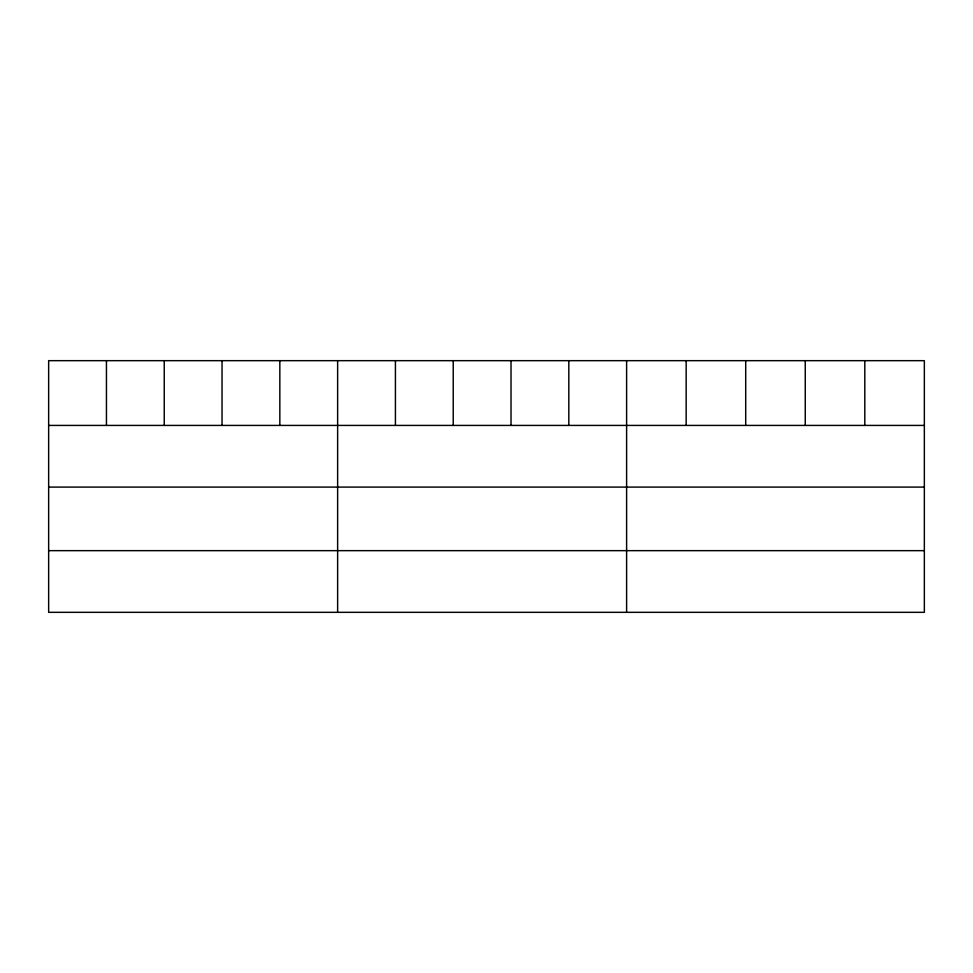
<?xml version="1.0" encoding="UTF-8"?>
<svg xmlns="http://www.w3.org/2000/svg" width="973" height="973" viewBox="0 0 973 973"><rect width="100%" height="100%" fill="white"/><g stroke="black" fill="none" stroke-linecap="round" stroke-linejoin="round"><path stroke-width="1.46" d="M924.35 487.096L924.35 360.667L48.65 360.667L48.65 612.333L924.35 612.333L924.35 487.096L48.65 487.096M48.65 425.42L924.35 425.42M48.65 550.657L924.35 550.657M864.802 360.667L864.802 425.42M805.255 360.667L805.255 425.42M745.707 360.667L745.707 425.42M686.16 360.667L686.16 425.42M626.612 360.667L626.612 612.333M568.816 360.667L568.816 425.42M511.02 360.667L511.02 425.42M453.223 360.667L453.223 425.42M395.427 360.667L395.427 425.42M337.631 360.667L337.631 612.333M279.835 360.667L279.835 425.42M222.039 360.667L222.039 425.42M164.242 360.667L164.242 425.42M106.446 360.667L106.446 425.42"/></g></svg>
